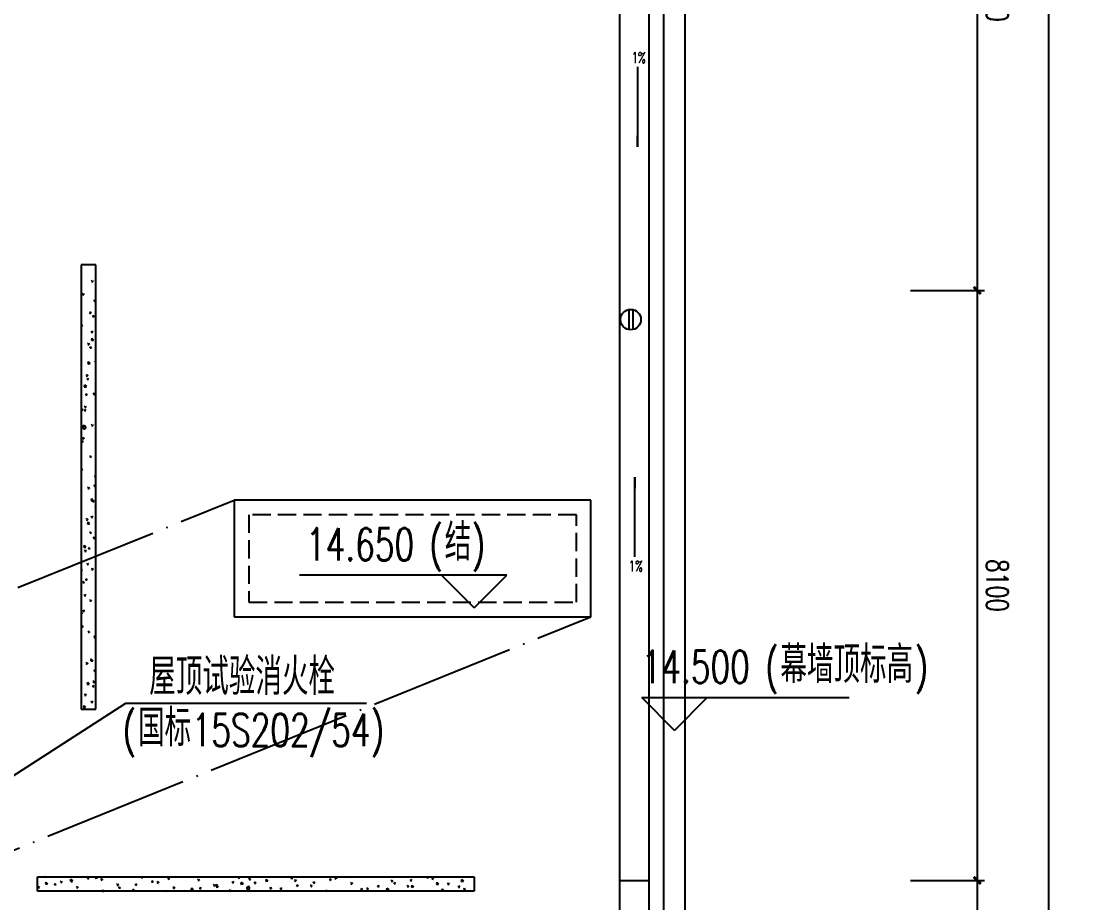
# Model space of a CAD drawing. Extents: x -474411 to 577939, y 0 to 1014176.
# Drawn here: x 362823 to 377406, y 791013 to 803116 of the extents above; entities that cross this region are included whole.
import ezdxf

# ---------------------------------------------------------------- set-up
doc = ezdxf.new("R2010")
doc.units = 0
doc.header["$LTSCALE"] = 1000
doc.header["$MEASUREMENT"] = 0
doc.linetypes.add('DASH', pattern=[0.35, 0.25, -0.1])
doc.linetypes.add('DOTE', pattern=[2.42, 2, -0.2, 0.02, -0.2])
doc.layers.get('Defpoints').update_dxf_attribs({"color": 210})
for name, color, linetype in [('A-AXIS-D', 1, 'Continuous'), ('A-AXIS-DOTE', 14, 'DOTE'), ('A-AXIS-SYMB', 3, 'Continuous'), ('A-DRAIN', 142, 'Continuous'), ('A-HATCH-2', 251, 'Continuous'), ('A-SFCE', 30, 'Continuous'), ('A-WINDOW', 140, 'Continuous'), ('AS-COLN', 6, 'Continuous'), ('AS-结构边线层', 200, 'Continuous'), ('DIM_SYMB', 3, 'Continuous'), ('PUB_TEXT', 7, 'Continuous'), ('SB_ZF消火栓', 10, 'Continuous')]:
    doc.layers.add(name, color=color, linetype=linetype)
doc.styles.add('_TCH_DIM', font='SIMPLEX', dxfattribs={"bigfont": 'GBCBIG'})
doc.styles.add('_TCH_DIM_T3', font='SIMPLEX', dxfattribs={"width": 0.705882, "bigfont": 'GBCBIG'})
doc.styles.add('A-DIM_T3', font='SIMPLEX', dxfattribs={"width": 0.705882, "bigfont": 'GBCBIG'})
doc.dimstyles.new('_TCH_ARCH&&100', dxfattribs={"dimtxt": 297.5, "dimasz": 100, "dimexe": 100, "dimexo": 100, "dimgap": 126.25, "dimtad": 1, "dimdec": 0, "dimzin": 0, "dimdsep": 46, "dimtxsty": '_TCH_DIM_T3', "dimblk": 'ARCHTICK', "dimcen": 0.09, "dimclrt": 7, "dimazin": 2, "dimtfac": 1, "dimtdec": 0, "dimtix": 1, "dimtmove": 2, "dimatfit": 3, "dimfxl": 0, "dimtolj": 1, "dimtzin": 0, "dimarcsym": 0})
doc.dimstyles.new('A-DIM&&100', dxfattribs={"dimtxt": 297.5, "dimasz": 100, "dimexe": 100, "dimexo": 100, "dimgap": 126.25, "dimtad": 1, "dimdec": 0, "dimzin": 0, "dimdsep": 46, "dimtxsty": 'A-DIM_T3', "dimblk": 'ARCHTICK', "dimcen": 0.09, "dimclrt": 7, "dimazin": 2, "dimtfac": 1, "dimtdec": 0, "dimtix": 1, "dimtmove": 2, "dimatfit": 3, "dimfxl": 0, "dimtolj": 1, "dimtzin": 0, "dimarcsym": 0})

# ---------------------------------------------------------------- blocks, each defined once
blk = doc.blocks.new('43243')
at = {"layer": 'AS-结构边线层', "color": 8}
blk.add_lwpolyline([(371646, 818320), (371646, 782920), (371346, 782920), (371346, 774520), (371646, 774520), (371646, 741420), (359546, 741420), (359546, 741720), (359446, 741720), (359446, 741920), (357146, 741920), (357146, 741720), (356846, 741720), (356846, 741420), (356046, 741420), (356046, 741420), (356046, 832020)], dxfattribs=at)
blk = doc.blocks.new('234243242332')
at = {"layer": 'SB_ZF消火栓', "color": 8}
for p, q in [((361076, 791700), (364259, 793755)), ((364259, 793755), (367565, 793755))]:
    blk.add_line(p, q, dxfattribs=at)
at = {"layer": 'SB_ZF消火栓', "color": 8, "style": '_TCH_DIM'}
for s, p in [('屋顶试验消火栓', (364581, 793865)), ('国标', (364427, 793162, 0))]:
    blk.add_text(s, height=506.4, dxfattribs=at).set_placement(p)
at = {"layer": 'SB_ZF消火栓', "color": 8, "style": '_TCH_DIM', "width": 0.705882}
for s, height, p in [('(', 446, (364217, 793162, 0)), ('15S202/54)', 446.2, (365165, 793162, 0))]:
    blk.add_text(s, height=height, dxfattribs=at).set_placement(p)
blk = doc.blocks.new('_ArchTick')
at = {"color": 0, "linetype": 'ByBlock', "const_width": 0.4}
blk.add_lwpolyline([(-0.5, -0.5), (0.5, 0.5)], dxfattribs=at)
blk = doc.blocks.new('*D812')
at = {"layer": 'A-AXIS-D', "color": 0, "lineweight": -2}
for p, q in [((375040, 807520), (376056, 807520)), ((375956, 807520), (375956, 799420)), ((375040, 799420), (376056, 799420))]:
    blk.add_line(p, q, dxfattribs=at)
at = {"layer": 'Defpoints', "color": 0}
for p in [(374940, 807520), (374940, 799420), (375956, 799420)]:
    blk.add_point(p, dxfattribs=at)
at = {"layer": 'A-AXIS-D', "color": 0, "lineweight": -2, "xscale": 100, "yscale": 100, "zscale": 100}
for p, rotation in [((375956, 807520), 90), ((375956, 799420), 270)]:
    blk.add_blockref('_ArchTick', p, dxfattribs=dict(at, rotation=rotation))
at = {"layer": 'A-AXIS-D', "color": 7, "insert": (376231, 803470), "char_height": 297.5, "attachment_point": 5, "rotation": 270, "style": 'A-DIM_T3'}
blk.add_mtext('\\A1;8100', dxfattribs=at)
blk = doc.blocks.new('*D813')
at = {"layer": 'A-AXIS-D', "color": 0, "lineweight": -2}
for p, q in [((375040, 799420), (376056, 799420)), ((375956, 799420), (375956, 791320)), ((375040, 791320), (376056, 791320))]:
    blk.add_line(p, q, dxfattribs=at)
at = {"layer": 'Defpoints', "color": 0}
for p in [(374940, 799420), (374940, 791320), (375956, 791320)]:
    blk.add_point(p, dxfattribs=at)
at = {"layer": 'A-AXIS-D', "color": 0, "lineweight": -2, "xscale": 100, "yscale": 100, "zscale": 100}
for p, rotation in [((375956, 799420), 90), ((375956, 791320), 270)]:
    blk.add_blockref('_ArchTick', p, dxfattribs=dict(at, rotation=rotation))
at = {"layer": 'A-AXIS-D', "color": 7, "insert": (376231, 795370), "char_height": 297.5, "attachment_point": 5, "rotation": 270, "style": 'A-DIM_T3'}
blk.add_mtext('\\A1;8100', dxfattribs=at)
blk = doc.blocks.new('*D814')
at = {"layer": 'A-AXIS-D', "color": 0, "lineweight": -2}
for p, q in [((375040, 791320), (376056, 791320)), ((375956, 791320), (375956, 783220)), ((375040, 783220), (376056, 783220))]:
    blk.add_line(p, q, dxfattribs=at)
at = {"layer": 'Defpoints', "color": 0}
for p in [(374940, 791320), (374940, 783220), (375956, 783220)]:
    blk.add_point(p, dxfattribs=at)
at = {"layer": 'A-AXIS-D', "color": 0, "lineweight": -2, "xscale": 100, "yscale": 100, "zscale": 100}
for p, rotation in [((375956, 791320), 90), ((375956, 783220), 270)]:
    blk.add_blockref('_ArchTick', p, dxfattribs=dict(at, rotation=rotation))
at = {"layer": 'A-AXIS-D', "color": 7, "insert": (376231, 787270), "char_height": 297.5, "attachment_point": 5, "rotation": 270, "style": 'A-DIM_T3'}
blk.add_mtext('\\A1;8100', dxfattribs=at)
blk = doc.blocks.new('*D879')
at = {"layer": 'A-AXIS-D', "color": 0, "lineweight": -2}
for p, q in [((375140, 832520), (377035, 832520)), ((376935, 832520), (376935, 741120)), ((375140, 741120), (377035, 741120))]:
    blk.add_line(p, q, dxfattribs=at)
at = {"layer": 'Defpoints', "color": 0}
for p in [(375040, 832520), (375040, 741120), (376935, 741120)]:
    blk.add_point(p, dxfattribs=at)
at = {"layer": 'A-AXIS-D', "color": 0, "lineweight": -2, "xscale": 100, "yscale": 100, "zscale": 100}
for p, rotation in [((376935, 832520), 90), ((376935, 741120), 270)]:
    blk.add_blockref('_ArchTick', p, dxfattribs=dict(at, rotation=rotation))
at = {"layer": 'A-AXIS-D', "color": 7, "insert": (377210, 786820), "char_height": 297.5, "attachment_point": 5, "rotation": 270, "style": '_TCH_DIM_T3'}
blk.add_mtext('\\A1;91400', dxfattribs=at)

msp = doc.modelspace()

# ---------------------------------------------------------------- linework, layer by layer
at = {"color": 8}
for p, q in [((371167.7, 799157.8, 0), (371167.7, 798882.2, 0)), ((371223.9, 799157.8, 0), (371223.9, 798882.2, 0))]:
    msp.add_line(p, q, dxfattribs=at)
msp.add_circle((371195.8, 799020, 0), 140.6, dxfattribs=at)
at = {"layer": 'A-AXIS-DOTE', "color": 8}
for p, q in [((356045.8, 792620), (365750, 796540)), ((360945.8, 791020), (370650, 794940))]:
    msp.add_line(p, q, dxfattribs=at)
at = {"layer": 'A-AXIS-SYMB', "color": 8}
for p, q in [((371290, 802488.4), (371290, 801393.4)), ((371290, 801393.4), (371290, 801543.4)), ((371250, 795761.6), (371250, 796856.6)), ((371250, 796856.6), (371250, 796706.6)), ((369495.8, 795510), (366645.8, 795510)), ((369045.8, 795060), (368595.8, 795510)), ((369045.8, 795060), (369495.8, 795510)), ((371797.4, 793380), (371347.4, 793830)), ((371347.4, 793830), (374197.4, 793830)), ((371797.4, 793380), (372247.4, 793830))]:
    msp.add_line(p, q, dxfattribs=at)
at = {"layer": 'A-DRAIN', "color": 8}
for p, q in [((371945.8, 741120), (371945.8, 832520)), ((371045.8, 783520), (371045.8, 817720)), ((371045.8, 791320), (371445.8, 791320))]:
    msp.add_line(p, q, dxfattribs=at)
at = {"layer": 'A-HATCH-2', "color": 8, "linetype": 'Continuous'}
for p, q in [((363645.8, 799672.5), (363654.5, 799665.2)), ((363645.8, 799663.2), (363655.2, 799664.9)), ((363796.3, 799558), (363786.2, 799543)), ((363786.8, 799542.8), (363804.9, 799536.7)), ((363796.3, 799558), (363804.3, 799537)), ((363844.1, 799506.1), (363842.6, 799488.2)), ((363843.2, 799487.9), (363845.8, 799488.4)), ((363844.1, 799506.1), (363845.8, 799504.7)), ((363675.5, 799378.9), (363665.4, 799364)), ((363666, 799363.7), (363684.2, 799357.6)), ((363675.5, 799378.9), (363683.5, 799357.9)), ((363825.3, 799290.9), (363823.7, 799273)), ((363825.3, 799290.9), (363842.5, 799276.5)), ((363824.4, 799272.7), (363843.2, 799276.2)), ((363772.2, 799126.8), (363762.2, 799111.9)), ((363762.8, 799111.6), (363780.9, 799105.5)), ((363772.2, 799126.8), (363780.3, 799105.8)), ((363806.5, 799075.8), (363804.9, 799057.8)), ((363805.5, 799057.5), (363824.3, 799061)), ((363806.5, 799075.8), (363823.7, 799061.3)), ((363842, 799083), (363837.9, 799056.4)), ((363838.3, 799056), (363845.8, 799056.9)), ((363842, 799083), (363845.8, 799079.4)), ((363651.4, 798947.8), (363645.8, 798939.4)), ((363645.8, 798931.3), (363660.1, 798926.5)), ((363651.4, 798947.8), (363659.5, 798926.8)), ((363787.6, 798860.6), (363786.1, 798842.7)), ((363787.6, 798860.6), (363804.9, 798846.1)), ((363786.7, 798842.4), (363805.5, 798845.8)), ((363792.3, 798762.9), (363788.2, 798736.2)), ((363788.7, 798735.9), (363817.2, 798739.2)), ((363792.3, 798762.9), (363816.7, 798739.5)), ((363748.2, 798695.7), (363738.1, 798680.8)), ((363738.8, 798680.5), (363756.9, 798674.4)), ((363748.2, 798695.7), (363756.3, 798674.7)), ((363768.8, 798645.4), (363767.3, 798627.5)), ((363767.9, 798627.2), (363786.7, 798630.7)), ((363768.8, 798645.4), (363786.1, 798630.9)), ((363742.7, 798442.7), (363738.6, 798416)), ((363739, 798415.7), (363767.5, 798419)), ((363742.7, 798442.7), (363767, 798419.3)), ((363750, 798430.2), (363748.4, 798412.3)), ((363749.1, 798412), (363767.9, 798415.5)), ((363750, 798430.2), (363767.2, 798415.8)), ((363845, 798443.6), (363834.9, 798428.7)), ((363835.5, 798428.4), (363845.8, 798425)), ((363845, 798443.6), (363845.8, 798441.4)), ((363724.2, 798264.6), (363714.1, 798249.6)), ((363714.7, 798249.3), (363732.9, 798243.3)), ((363724.2, 798264.6), (363732.2, 798243.5)), ((363731.2, 798215), (363729.6, 798197.1)), ((363730.2, 798196.8), (363749, 798200.3)), ((363731.2, 798215), (363748.4, 798200.6)), ((363693, 798122.5), (363688.9, 798095.8)), ((363689.4, 798095.5), (363717.9, 798098.8)), ((363693, 798122.5), (363717.4, 798099.1)), ((363712.3, 797999.9), (363710.8, 797981.9)), ((363711.4, 797981.7), (363730.2, 797985.1)), ((363712.3, 797999.9), (363729.6, 797985.4)), ((363820.9, 798012.5), (363810.9, 797997.6)), ((363811.5, 797997.3), (363829.6, 797991.2)), ((363820.9, 798012.5), (363829, 797991.5)), ((363700.1, 797833.4), (363690.1, 797818.5)), ((363700.1, 797833.4), (363708.2, 797812.4)), ((363645.8, 797800), (363667.7, 797779)), ((363645.8, 797776.1), (363668.2, 797778.7)), ((363690.7, 797818.2), (363708.8, 797812.1)), ((363693.5, 797784.7), (363691.9, 797766.8)), ((363692.6, 797766.5), (363711.4, 797769.9)), ((363693.5, 797784.7), (363710.8, 797770.2)), ((363674.7, 797569.5), (363673.1, 797551.6)), ((363673.7, 797551.3), (363692.6, 797554.8)), ((363674.7, 797569.5), (363691.9, 797555.1)), ((363796.9, 797581.3), (363786.8, 797566.4)), ((363787.5, 797566.1), (363805.6, 797560.1)), ((363796.9, 797581.3), (363805, 797560.3)), ((363676.1, 797402.3), (363666.1, 797387.4)), ((363676.1, 797402.3), (363684.2, 797381.3)), ((363655.9, 797354.3), (363654.3, 797336.4)), ((363654.9, 797336.1), (363673.7, 797339.6)), ((363655.9, 797354.3), (363673.1, 797339.9)), ((363666.7, 797387.1), (363684.8, 797381)), ((363645.8, 797131.8), (363654.3, 797124.7)), ((363645.8, 797122.7), (363654.9, 797124.4)), ((363772.9, 797150.2), (363762.8, 797135.3)), ((363763.4, 797135), (363781.6, 797128.9)), ((363772.9, 797150.2), (363780.9, 797129.2)), ((363652.1, 796971.1), (363645.8, 796961.8)), ((363652.1, 796971.1), (363660.2, 796950.1)), ((363843.9, 796965.6), (363842.3, 796947.7)), ((363843.9, 796965.6), (363845.8, 796964)), ((363645.8, 796954.9), (363660.8, 796949.8)), ((363836.3, 796881.6), (363832.2, 796854.9)), ((363832.6, 796854.6), (363845.8, 796856.2)), ((363836.3, 796881.6), (363845.8, 796872.5)), ((363842.9, 796947.4), (363845.8, 796947.9)), ((363748.9, 796719.1), (363738.8, 796704.1)), ((363739.4, 796703.9), (363757.5, 796697.8)), ((363748.9, 796719.1), (363756.9, 796698.1)), ((363825, 796750.4), (363823.5, 796732.5)), ((363824.1, 796732.2), (363842.9, 796735.7)), ((363825, 796750.4), (363842.3, 796736)), ((363786.6, 796561.4), (363782.5, 796534.7)), ((363783, 796534.4), (363811.5, 796537.8)), ((363786.6, 796561.4), (363811, 796538.1)), ((363806.2, 796535.3), (363804.7, 796517.3)), ((363805.3, 796517), (363824.1, 796520.5)), ((363806.2, 796535.3), (363823.5, 796520.8)), ((363845.6, 796467), (363835.6, 796452.1)), ((363836.2, 796451.8), (363845.8, 796448.6)), ((363845.6, 796467), (363845.8, 796466.5)), ((363724.8, 796287.9), (363714.8, 796273)), ((363715.4, 796272.7), (363733.5, 796266.6)), ((363724.8, 796287.9), (363732.9, 796266.9)), ((363737, 796241.3), (363732.9, 796214.6)), ((363737, 796241.3), (363761.3, 796217.9)), ((363787.4, 796320.1), (363785.8, 796302.1)), ((363786.5, 796301.9), (363805.3, 796305.3)), ((363787.4, 796320.1), (363804.6, 796305.6)), ((363733.3, 796214.3), (363761.8, 796217.6)), ((363768.6, 796104.9), (363767, 796087)), ((363767.6, 796086.7), (363786.4, 796090.1)), ((363768.6, 796104.9), (363785.8, 796090.4)), ((363821.6, 796035.9), (363811.5, 796020.9)), ((363812.1, 796020.7), (363830.3, 796014.6)), ((363821.6, 796035.9), (363829.7, 796014.9)), ((363687.3, 795921.1), (363683.2, 795894.4)), ((363683.7, 795894.1), (363712.2, 795897.4)), ((363687.3, 795921.1), (363711.7, 795897.7)), ((363700.8, 795856.8), (363690.7, 795841.9)), ((363691.4, 795841.6), (363709.5, 795835.5)), ((363700.8, 795856.8), (363708.9, 795835.8)), ((363749.7, 795889.7), (363748.2, 795871.8)), ((363748.8, 795871.5), (363767.6, 795875)), ((363749.7, 795889.7), (363767, 795875.3)), ((363730.9, 795674.5), (363729.3, 795656.6)), ((363730, 795656.3), (363748.8, 795659.8)), ((363730.9, 795674.5), (363748.2, 795660.1)), ((363645.8, 795593.1), (363662, 795577.5)), ((363645.8, 795575.3), (363662.5, 795577.2)), ((363797.6, 795604.7), (363787.5, 795589.8)), ((363788.1, 795589.5), (363806.2, 795583.4)), ((363797.6, 795604.7), (363805.6, 795583.7)), ((363676.8, 795425.7), (363666.7, 795410.7)), ((363667.3, 795410.4), (363685.5, 795404.4)), ((363676.8, 795425.7), (363684.8, 795404.6)), ((363712.1, 795459.4), (363710.5, 795441.4)), ((363711.1, 795441.1), (363730, 795444.6)), ((363712.1, 795459.4), (363729.3, 795444.9)), ((363693.3, 795244.2), (363691.7, 795226.3)), ((363692.3, 795226), (363711.1, 795229.4)), ((363693.3, 795244.2), (363710.5, 795229.7)), ((363773.5, 795173.6), (363763.5, 795158.7)), ((363764.1, 795158.4), (363782.2, 795152.3)), ((363773.5, 795173.6), (363781.6, 795152.6)), ((363652.8, 794994.5), (363645.8, 794984.2)), ((363645.8, 794978.5), (363661.4, 794973.2)), ((363652.8, 794994.5), (363660.8, 794973.5)), ((363674.4, 795029), (363672.9, 795011.1)), ((363673.5, 795010.8), (363692.3, 795014.3)), ((363674.4, 795029), (363691.7, 795014.5)), ((363655.6, 794813.8), (363654, 794795.9)), ((363654.7, 794795.6), (363673.5, 794799.1)), ((363655.6, 794813.8), (363672.9, 794799.4)), ((363749.5, 794742.4), (363739.4, 794727.5)), ((363740.1, 794727.2), (363758.2, 794721.2)), ((363749.5, 794742.4), (363757.6, 794721.4)), ((363830.6, 794680.2), (363826.5, 794653.5)), ((363826.9, 794653.2), (363845.8, 794655.4)), ((363830.6, 794680.2), (363845.8, 794665.6)), ((363645.8, 794591.1), (363654, 794584.2)), ((363645.8, 794582.3), (363654.6, 794583.9)), ((363845.8, 794489.7), (363836.2, 794475.5)), ((363780.9, 794360), (363776.8, 794333.3)), ((363777.3, 794333), (363805.8, 794336.3)), ((363780.9, 794360), (363805.3, 794336.6)), ((363836.8, 794475.2), (363845.8, 794472.2)), ((363843.6, 794425.1), (363842.1, 794407.2)), ((363842.7, 794406.9), (363845.8, 794407.5)), ((363843.6, 794425.1), (363845.8, 794423.3)), ((363725.5, 794311.3), (363715.4, 794296.4)), ((363716, 794296.1), (363734.2, 794290)), ((363725.5, 794311.3), (363733.5, 794290.3)), ((363824.8, 794209.9), (363823.2, 794192)), ((363823.9, 794191.7), (363842.7, 794195.2)), ((363824.8, 794209.9), (363842, 794195.5)), ((363731.3, 794039.8), (363727.2, 794013.1)), ((363731.3, 794039.8), (363755.6, 794016.5)), ((363822.2, 794059.2), (363812.2, 794044.3)), ((363812.8, 794044), (363830.9, 794037.9)), ((363822.2, 794059.2), (363830.3, 794038.2)), ((363727.6, 794012.8), (363756.1, 794016.2)), ((363806, 793994.7), (363804.4, 793976.8)), ((363805, 793976.5), (363823.8, 793980)), ((363806, 793994.7), (363823.2, 793980.3)), ((363701.5, 793880.2), (363691.4, 793865.2)), ((363692, 793865), (363710.1, 793858.9)), ((363701.5, 793880.2), (363709.5, 793859.2)), ((363787.1, 793779.6), (363785.6, 793761.6)), ((363786.2, 793761.3), (363805, 793764.8)), ((363787.1, 793779.6), (363804.4, 793765.1)), ((363681.6, 793719.7), (363677.5, 793693)), ((363678, 793692.7), (363706.5, 793696)), ((363681.6, 793719.7), (363706, 793696.3)), ((363144.9, 791370), (363144.7, 791369.6)), ((363145.3, 791369.4), (363163.4, 791363.3)), ((363159.7, 791297.8), (363155.6, 791271.1)), ((363156, 791270.8), (363184.5, 791274.1)), ((363159.7, 791297.8), (363184.1, 791274.4)), ((363160.3, 791370), (363162.8, 791363.6)), ((363282.7, 791279.1), (363281.1, 791261.2)), ((363282.7, 791279.1), (363299.9, 791264.6)), ((363372.3, 791311.6), (363362.2, 791296.6)), ((363362.8, 791296.4), (363381, 791290.3)), ((363372.3, 791311.6), (363380.4, 791290.6)), ((363501.6, 791337.5), (363497.5, 791310.9)), ((363497.9, 791310.6), (363526.4, 791313.9)), ((363501.6, 791337.5), (363526, 791314.2)), ((363508.4, 791320.7), (363506.8, 791302.8)), ((363507.4, 791302.5), (363526.2, 791306)), ((363508.4, 791320.7), (363525.6, 791306.3)), ((363734, 791362.4), (363732.4, 791344.4)), ((363733.1, 791344.1), (363751.9, 791347.6)), ((363734, 791362.4), (363751.2, 791347.9)), ((363842.4, 791370), (363839.4, 791350.6)), ((363839.8, 791350.3), (363868.3, 791353.6)), ((363851.1, 791370), (363867.9, 791353.9)), ((363928.2, 791344.7), (363918.1, 791329.7)), ((363918.7, 791329.4), (363936.8, 791323.4)), ((363928.2, 791344.7), (363936.2, 791323.6)), ((364145.7, 791271.7), (364135.6, 791256.7)), ((364145.7, 791271.7), (364153.8, 791250.7)), ((364392.2, 791272.1), (364390.6, 791254.1)), ((364392.2, 791272.1), (364409.4, 791257.6)), ((364478.8, 791370), (364474, 791362.8)), ((364474.6, 791362.5), (364492.7, 791356.4)), ((364487, 791370), (364492.1, 791356.7)), ((364617.8, 791313.7), (364616.2, 791295.7)), ((364616.9, 791295.5), (364635.7, 791298.9)), ((364617.8, 791313.7), (364635.1, 791299.2)), ((364701.6, 791304.7), (364691.5, 791289.8)), ((364692.1, 791289.5), (364710.3, 791283.4)), ((364701.6, 791304.7), (364709.7, 791283.7)), ((364843.5, 791355.3), (364841.9, 791337.4)), ((364842.5, 791337.1), (364861.3, 791340.5)), ((364843.5, 791355.3), (364860.7, 791340.8)), ((365257.5, 791337.8), (365247.4, 791322.9)), ((365248, 791322.6), (365266.1, 791316.5)), ((365257.5, 791337.8), (365265.5, 791316.8)), ((365727.3, 791306.6), (365725.7, 791288.7)), ((365726.3, 791288.4), (365745.1, 791291.9)), ((365727.3, 791306.6), (365744.5, 791292.2)), ((365812.7, 791370), (365803.3, 791356)), ((365803.9, 791355.7), (365822, 791349.6)), ((365813.7, 791370), (365821.4, 791349.9)), ((365845.2, 791295.8), (365841.1, 791269.1)), ((365841.5, 791268.8), (365870, 791272.1)), ((365845.2, 791295.8), (365869.5, 791272.4)), ((365952.9, 791348.3), (365951.4, 791330.3)), ((365952, 791330), (365970.8, 791333.5)), ((365952.9, 791348.3), (365970.2, 791333.8)), ((366030.9, 791297.9), (366020.8, 791283)), ((366021.4, 791282.7), (366039.6, 791276.6)), ((366030.9, 791297.9), (366038.9, 791276.9)), ((366187.1, 791335.6), (366182.9, 791308.9)), ((366183.4, 791308.6), (366211.9, 791311.9)), ((366187.1, 791335.6), (366211.4, 791312.2)), ((366528.2, 791370), (366524.8, 791348.7)), ((366525.3, 791348.3), (366553.8, 791351.7)), ((366534.5, 791370), (366553.3, 791352)), ((366586.8, 791331), (366576.7, 791316.1)), ((366577.3, 791315.8), (366595.4, 791309.7)), ((366586.8, 791331), (366594.8, 791310)), ((366836.7, 791299.6), (366835.2, 791281.6)), ((366835.8, 791281.4), (366854.6, 791284.8)), ((366836.7, 791299.6), (366854, 791285.1)), ((367062.4, 791341.2), (367060.8, 791323.3)), ((367061.4, 791323), (367080.3, 791326.4)), ((367062.4, 791341.2), (367079.6, 791326.7)), ((367142.6, 791364.1), (367132.6, 791349.2)), ((367133.2, 791348.9), (367151.3, 791342.8)), ((367142.6, 791364.1), (367150.7, 791343.1)), ((367286.9, 791370), (367286.5, 791364.9)), ((367287.1, 791364.6), (367305.9, 791368.1)), ((367303.3, 791370), (367305.3, 791368.4)), ((367360.2, 791291.1), (367350.1, 791276.2)), ((367350.7, 791275.9), (367368.9, 791269.8)), ((367360.2, 791291.1), (367368.2, 791270.1)), ((367916.1, 791324.2), (367906, 791309.2)), ((367906.6, 791308.9), (367924.7, 791302.9)), ((367916.1, 791324.2), (367924.1, 791303.2)), ((367946.2, 791292.5), (367944.6, 791274.6)), ((367945.3, 791274.3), (367964.1, 791277.8)), ((367946.2, 791292.5), (367963.4, 791278.1)), ((368171.9, 791334.2), (368170.3, 791316.2)), ((368170.9, 791315.9), (368189.7, 791319.4)), ((368171.9, 791334.2), (368189.1, 791319.7)), ((368397, 791370), (368395.9, 791357.8)), ((368396.6, 791357.6), (368415.4, 791361)), ((368404.4, 791370), (368414.8, 791361.3)), ((368471.9, 791357.3), (368461.9, 791342.3)), ((368462.5, 791342), (368480.6, 791335.9)), ((368471.9, 791357.3), (368480, 791336.2)), ((368530.7, 791293.8), (368526.5, 791267.1)), ((368527, 791266.8), (368555.5, 791270.1)), ((368530.7, 791293.8), (368555, 791270.4)), ((368689.5, 791284.3), (368679.4, 791269.3)), ((368680, 791269), (368698.2, 791263)), ((368689.5, 791284.3), (368697.5, 791263.3)), ((368872.6, 791333.6), (368868.4, 791306.9)), ((368868.9, 791306.6), (368897.4, 791309.9)), ((368872.6, 791333.6), (368896.9, 791310.2)), ((369033.6, 791370), (369036.5, 791369)), ((369035.6, 791370), (369035.9, 791369.3)), ((363057, 791237.5), (363055.5, 791219.5)), ((363056.1, 791219.3), (363074.9, 791222.7)), ((363057, 791237.5), (363074.3, 791223)), ((363281.7, 791260.9), (363300.6, 791264.4)), ((363589.8, 791238.6), (363579.8, 791223.7)), ((363580.4, 791223.4), (363598.5, 791217.3)), ((363589.8, 791238.6), (363597.9, 791217.6)), ((363940.8, 791188.8), (363939.3, 791170.9)), ((363939.9, 791170.6), (363958.7, 791174)), ((363940.8, 791188.8), (363958.1, 791174.3)), ((364136.3, 791256.4), (364154.4, 791250.4)), ((364166.5, 791230.4), (364164.9, 791212.5)), ((364165.6, 791212.2), (364184.4, 791215.7)), ((364166.5, 791230.4), (364183.7, 791216)), ((364363.3, 791198.7), (364353.2, 791183.7)), ((364353.8, 791183.4), (364371.9, 791177.4)), ((364363.3, 791198.7), (364371.3, 791177.7)), ((364391.2, 791253.8), (364410, 791257.3)), ((364819.5, 791176.5), (364818.5, 791170)), ((364819.5, 791176.5), (364826.3, 791170)), ((364919.1, 791231.7), (364909.1, 791216.8)), ((364909.7, 791216.5), (364927.8, 791210.4)), ((364919.1, 791231.7), (364927.2, 791210.7)), ((365050.3, 791181.8), (365049.3, 791170)), ((365050.3, 791181.8), (365064.3, 791170)), ((365161.4, 791216.2), (365157.3, 791189.6)), ((365157.7, 791189.3), (365186.2, 791192.6)), ((365161.4, 791216.2), (365185.8, 791192.9)), ((365276, 791223.4), (365274.4, 791205.4)), ((365275, 791205.2), (365293.8, 791208.6)), ((365276, 791223.4), (365293.2, 791208.9)), ((365475, 791264.8), (365464.9, 791249.9)), ((365465.6, 791249.6), (365483.7, 791243.5)), ((365475, 791264.8), (365483.1, 791243.8)), ((365503.3, 791256), (365499.2, 791229.3)), ((365499.6, 791229), (365528.1, 791232.3)), ((365501.6, 791265), (365500.1, 791247.1)), ((365500.7, 791246.8), (365519.5, 791250.2)), ((365501.6, 791265), (365518.9, 791250.5)), ((365503.3, 791256), (365527.7, 791232.6)), ((365692.6, 791191.8), (365682.5, 791176.9)), ((365683.1, 791176.6), (365701.2, 791170.5)), ((365692.6, 791191.8), (365700.6, 791170.8)), ((366159.8, 791174.7), (366159.4, 791170)), ((366159.8, 791174.7), (366165.4, 791170)), ((366248.4, 791224.9), (366238.4, 791210)), ((366239, 791209.7), (366257.1, 791203.6)), ((366248.4, 791224.9), (366256.5, 791203.9)), ((366385.4, 791216.3), (366383.9, 791198.4)), ((366384.5, 791198.1), (366403.3, 791201.6)), ((366385.4, 791216.3), (366402.7, 791201.9)), ((366611.1, 791258), (366609.5, 791240)), ((366610.1, 791239.7), (366628.9, 791243.2)), ((366611.1, 791258), (366628.3, 791243.5)), ((366804.3, 791258), (366794.2, 791243.1)), ((366794.9, 791242.8), (366813, 791236.7)), ((366804.3, 791258), (366812.4, 791237)), ((367021.9, 791185), (367011.8, 791170.1)), ((367021.9, 791185), (367027.6, 791170)), ((367494.9, 791209.3), (367493.3, 791191.3)), ((367493.9, 791191), (367512.7, 791194.5)), ((367494.9, 791209.3), (367512.1, 791194.8)), ((367505, 791174.5), (367504.3, 791170)), ((367505, 791174.5), (367509.7, 791170)), ((367577.7, 791218.1), (367567.7, 791203.2)), ((367568.3, 791202.9), (367586.4, 791196.8)), ((367577.7, 791218.1), (367585.8, 791197.1)), ((367720.5, 791250.9), (367719, 791233)), ((367719.6, 791232.7), (367738.4, 791236.1)), ((367720.5, 791250.9), (367737.8, 791236.4)), ((367846.9, 791214.3), (367842.7, 791187.6)), ((367843.2, 791187.3), (367871.7, 791190.6)), ((367846.9, 791214.3), (367871.2, 791190.9)), ((368133.6, 791251.2), (368123.5, 791236.3)), ((368124.2, 791236), (368142.3, 791229.9)), ((368133.6, 791251.2), (368141.7, 791230.2)), ((368188.8, 791254), (368184.6, 791227.3)), ((368185.1, 791227), (368213.6, 791230.4)), ((368188.8, 791254), (368213.1, 791230.7)), ((368351.1, 791178.2), (368345.6, 791170)), ((368351.1, 791178.2), (368354.3, 791170)), ((368604.3, 791202.2), (368602.8, 791184.3)), ((368603.4, 791184), (368622.2, 791187.5)), ((368604.3, 791202.2), (368621.6, 791187.8)), ((368830, 791243.8), (368828.4, 791225.9)), ((368829.1, 791225.6), (368847.9, 791229.1)), ((368830, 791243.8), (368847.2, 791229.4)), ((368907, 791211.3), (368897, 791196.3)), ((368897.6, 791196), (368915.7, 791190)), ((368907, 791211.3), (368915.1, 791190.3))]:
    msp.add_line(p, q, dxfattribs=at)
at = {"layer": 'A-SFCE', "color": 8}
for p, q in [((371645.8, 818320), (371645.8, 782920)), ((371445.8, 818120), (371445.8, 783120)), ((371445.8, 818120), (371445.8, 783120)), ((370650, 796540), (365750, 796540)), ((365750, 796540), (365750, 794940)), ((370650, 794940), (370650, 796540)), ((365750, 794940), (370650, 794940))]:
    msp.add_line(p, q, dxfattribs=at)
at = {"layer": 'A-SFCE', "color": 8, "linetype": 'DASH'}
for p, q in [((370450, 796340), (365950, 796340)), ((365950, 796340), (365950, 795140)), ((370450, 795140), (370450, 796340)), ((365950, 795140), (370450, 795140))]:
    msp.add_line(p, q, dxfattribs=at)
at = {"layer": 'AS-COLN', "color": 8}
for p, q in [((363845.8, 799770), (363645.8, 799770)), ((363645.8, 799770), (363645.8, 793670)), ((363845.8, 793670), (363845.8, 799770)), ((363645.8, 793670), (363845.8, 793670)), ((363045.8, 791170), (363045.8, 791370)), ((363045.8, 791370), (369045.8, 791370)), ((369045.8, 791370), (369045.8, 791170)), ((369045.8, 791170), (363045.8, 791170))]:
    msp.add_line(p, q, dxfattribs=at)
at = {"layer": 'DIM_SYMB', "color": 8}
for centre, start, end in [((363690, 797540), 24.71744, 204.71744), ((363690, 797540), 204.71744, 24.71744), ((365940, 791215), 48.43661, 228.43661), ((365940, 791215), 228.43661, 48.43661)]:
    msp.add_arc(centre, 20, start, end, dxfattribs=at)

# ---------------------------------------------------------------- block references
at = {"layer": 'A-WINDOW', "color": 8}
msp.add_blockref('43243', (0, 0), dxfattribs=at)
at = {"layer": 'SB_ZF消火栓', "color": 8, "linetype": 'Continuous'}
msp.add_blockref('234243242332', (0, 0), dxfattribs=at)

# ---------------------------------------------------------------- texts
at = {"layer": 'PUB_TEXT', "color": 8, "style": '_TCH_DIM', "width": 0.705882}
for s, height, p in [('1%%%', 148.75, (371205, 802540.9)), ('(', 446.2, (368430, 795710)), (')', 446.2, (369008.6, 795710)), ('14.650', 446.25, (366735, 795710)), ('1%%%', 148.75, (371165, 795560.4)), ('(', 446.2, (373041.6, 794030)), (')', 446.2, (375094.7, 794030)), ('14.500', 446.25, (371346.6, 794030))]:
    msp.add_text(s, height=height, dxfattribs=at).set_placement(p)
at = {"layer": 'PUB_TEXT', "color": 8, "style": '_TCH_DIM'}
for s, height, p in [('结', 506.4, (368640, 795710)), ('幕墙顶标高', 506.38, (373251.6, 794030))]:
    msp.add_text(s, height=height, dxfattribs=at).set_placement(p)

# ---------------------------------------------------------------- dimensions: what is measured, and where the dimension line sits
at = {"layer": 'A-AXIS-D', "color": 8}
for base, p1, p2, dimstyle, picture, middle in [((376935.5, 741120), (375040, 832520), (375040, 741120), '_TCH_ARCH&&100', '*D879', (377210.5, 786820)), ((375955.8, 799420), (374940, 807520), (374940, 799420), 'A-DIM&&100', '*D812', (376230.8, 803470)), ((375955.8, 791320), (374940, 799420), (374940, 791320), 'A-DIM&&100', '*D813', (376230.8, 795370)), ((375955.8, 783220), (374940, 791320), (374940, 783220), 'A-DIM&&100', '*D814', (376230.8, 787270))]:
    dim = msp.add_linear_dim(base=base, p1=p1, p2=p2, angle=270, dimstyle=dimstyle, override={"dimgap": 0}, dxfattribs=at)
    dim.commit()
    dim.dimension.update_dxf_attribs({"geometry": picture, "text_midpoint": middle, "dimtype": 161, "text_rotation": 270})

doc.saveas('drawing.dxf')
